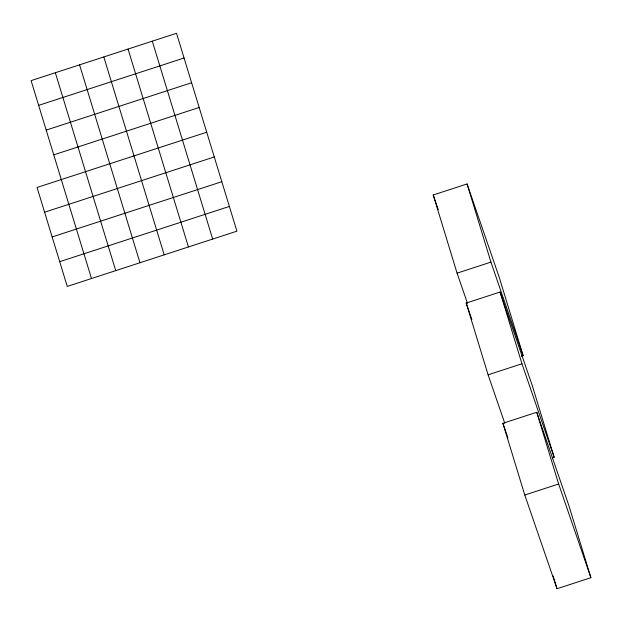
<?xml version="1.0" encoding="UTF-8"?>
<svg xmlns="http://www.w3.org/2000/svg" width="622" height="622" viewBox="0 0 622 622"><rect width="100%" height="100%" fill="white"/><g stroke="black" fill="none" stroke-linecap="round" stroke-linejoin="round"><path stroke-width="0.93" d="M38.65 105.359L184.073 58.017M46.199 130.099L191.623 82.749M53.749 154.839L199.172 107.489M206.722 132.222L37.056 187.463L67.254 286.415L236.92 231.174L176.524 33.277L31.1 80.627L91.488 278.524M44.605 212.203L214.271 156.962M52.155 236.943L221.821 181.702M59.704 261.675L229.37 206.434M467.487 303.373L457.077 273.144L433.223 194.974L467.083 183.949L499.256 277.389L523.11 355.559L521.283 356.157M457.077 273.144L490.937 262.119L467.083 183.949M504.815 423.364L488.099 374.809L466.205 303.07L500.072 292.045L532.245 385.492L554.14 457.232L552.305 457.823M488.099 374.809L521.959 363.784L500.072 292.045M502.887 423.287L536.747 412.262L569.006 505.958L590.9 577.698L557.04 588.723L524.774 495.026L502.887 423.287L507.941 437.981M524.774 495.026L558.634 484.002L536.747 412.262M490.937 262.119L523.11 355.559M521.959 363.784L554.14 457.232M558.634 484.002L590.9 577.698M433.223 194.974L438.269 209.63M466.205 303.07L471.888 319.56M553.106 575.848L557.04 588.723M152.289 41.169L212.677 239.066M128.054 49.06L188.443 246.957M103.812 56.952L164.208 254.849M79.577 64.844L139.966 262.741M55.335 72.735L115.731 270.632"/></g></svg>
